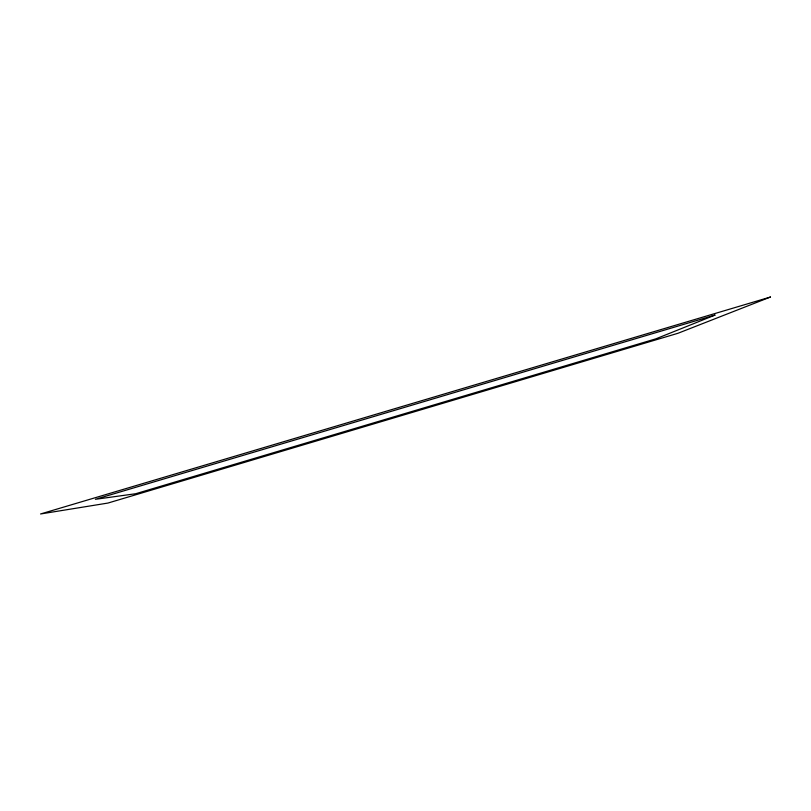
<?xml version="1.0" encoding="UTF-8"?>
<svg xmlns="http://www.w3.org/2000/svg" width="811" height="811" viewBox="0 0 811 811"><rect width="100%" height="100%" fill="white"/><g stroke="black" fill="none" stroke-linecap="round" stroke-linejoin="round"><path stroke-width="1.22" d="M714.957 315.094L655.866 338.836L135.66 493.737L95.394 499.302L714.957 315.094M770.45 297.029L677.935 333.291L107.914 503.063L40.55 513.971L770.45 297.029"/></g></svg>
